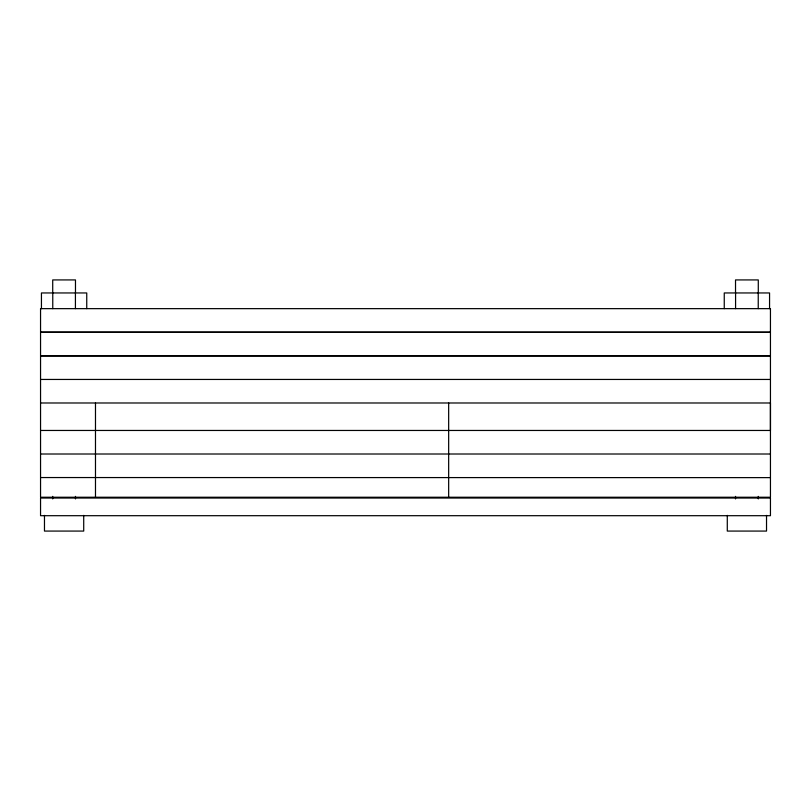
<?xml version="1.0" encoding="UTF-8"?>
<svg xmlns="http://www.w3.org/2000/svg" width="811" height="811" viewBox="0 0 811 811"><rect width="100%" height="100%" fill="white"/><g stroke="black" fill="none" stroke-linecap="round" stroke-linejoin="round"><path stroke-width="1.22" d="M40.55 430.459L40.55 308.646L770.45 308.646L770.45 497.244L40.55 497.244L40.55 430.459L770.45 430.459L770.45 402.986L40.55 402.986M95.485 402.986L95.485 497.244M40.55 355.816L770.45 355.816M40.55 355.897L770.45 355.897M40.55 379.447L770.45 379.447M40.55 454.008L770.45 454.008M40.55 477.547L770.45 477.628M769.558 308.646L769.558 292.953L724.253 292.953L724.253 308.646M766.527 515.38L766.527 531.073L727.285 531.073L727.285 515.38M758.285 292.589L758.285 279.927L735.526 279.927L735.526 292.589M758.234 292.953L758.234 308.646M758.285 496.393L758.285 498.917M735.577 292.953L735.577 308.646M735.526 496.393L735.526 498.917M448.665 402.986L448.665 497.244M86.747 308.646L86.747 292.953L41.442 292.953L41.442 308.646M83.715 515.38L83.715 531.073L44.473 531.073L44.473 515.38M75.474 292.589L75.474 279.927L52.715 279.927L52.715 292.589M75.474 496.393L75.474 498.917M75.423 292.953L75.423 308.646M52.766 292.953L52.766 308.646M52.715 496.393L52.715 498.917M770.45 332.196L40.55 332.196L770.45 332.277M770.45 498.035L40.55 498.035L40.55 515.695L770.45 515.695L770.45 498.035"/></g></svg>
